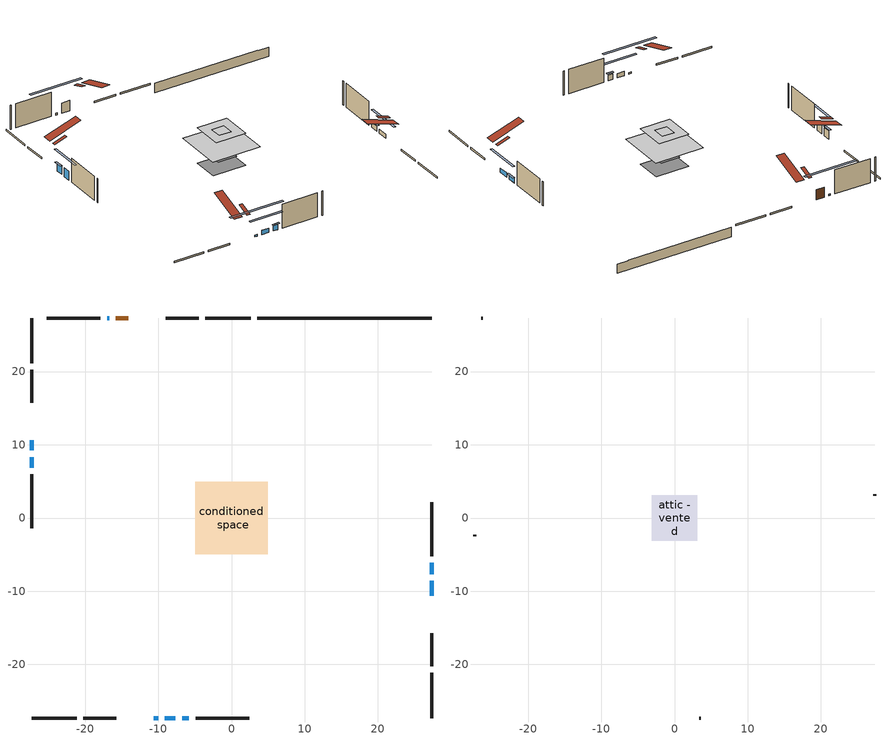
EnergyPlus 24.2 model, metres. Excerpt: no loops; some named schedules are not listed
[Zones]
conditioned space
 floor outside (Floor1 construction): -1.9,-1.9 -1.9,1.9 1.9,1.9 1.9,-1.9 z0.84
 floor adiabatic (AdiabaticFloorConstruction): -4.92,-4.92 -4.92,4.92 4.92,4.92 4.92,-4.92 z3.28
 floor foundation (Slab1 construction): -3.35,-2.59 -3.35,2.59 3.35,2.59 3.35,-2.59 z-1.09
 wall outside (RimJoist1 construction): 2.61,27.32 -3.56,27.32 / -27.32,-27.32 -21.14,-27.32 / -27.32,27.32 -27.32,21.14 / 27.32,-27.32 27.32,-21.14 z0.84:1.14
 wall outside (RimJoist2 construction): -4.49,27.32 -8.95,27.32 / -20.21,-27.32 -15.76,-27.32 / -27.32,20.21 -27.32,15.76 / 27.32,-20.21 27.32,-15.76 z0.84:1.14
 wall outside (AdiabaticWallConstruction 1): -14.12,27.32 -15.78,27.32 z0.84:2.87
 wall outside (AdiabaticWallConstruction): 27.32,-10.59 27.32,-8.58 z0.84:1.67; -27.32,10.59 -27.32,9.24 z0.84:2.51; -16.71,27.32 -17,27.32 / -10.59,-27.32 -10.02,-27.32 z0.84:1.2; -9.09,-27.32 -7.68,-27.32 z0.84:1.72; -27.32,8.32 -27.32,6.89 z0.84:2.62; 27.32,-7.66 27.32,-6.12 z0.84:1.8; -6.75,-27.32 -5.81,-27.32 z0.84:2.01
 wall outside (Wall1 construction): -17.92,27.32 -25.26,27.32 / -4.88,-27.32 2.46,-27.32 / -27.32,5.96 -27.32,-1.38 / 27.32,-5.19 27.32,2.14 z0.84:5.72
 wall foundation (FoundationWall1 construction): 3.54,27.32,-1.09 3.54,27.32,0.84 24.94,27.32,0.84 24.94,27.32,0.71 27.32,27.32,0.71 27.32,27.32,-1.09
 window (WindowConstruction): 27.32,-10.59 27.32,-8.58 z0.84:1.67
 window (WindowConstruction 5): -27.32,10.59 -27.32,9.25 z0.84:2.51
 window (WindowConstruction 6): -16.71,27.32 -16.99,27.32 z0.84:1.19
 window (WindowConstruction 7): -10.59,-27.32 -10.02,-27.32 z0.84:1.19
 window (WindowConstruction 1): -9.09,-27.32 -7.68,-27.32 z0.84:1.72
 window (WindowConstruction 2): -27.32,8.32 -27.32,6.89 z0.84:2.62
 window (WindowConstruction 3): 27.32,-7.65 27.32,-6.12 z0.84:1.79
 window (WindowConstruction 4): -6.75,-27.32 -5.81,-27.32 z0.84:2.01
 door (Door): -14.12,27.32 -15.78,27.32 z0.84:2.87
 ceiling adiabatic (AdiabaticFloorConstruction): 4.92,-4.92 4.92,4.92 -4.92,4.92 -4.92,-4.92 z3.28
 roof outside (Roof2 construction): -13.19,27.32,5.72 -13.19,24.78,6.56 -12.52,24.78,6.56 -12.52,27.32,5.72; -11.52,-27.32,5.72 -11.52,-24.78,6.56 -12.18,-24.78,6.56 -12.18,-27.32,5.72; -27.32,11.52,5.72 -24.78,11.52,6.56 -24.78,12.18,6.56 -27.32,12.18,5.72; 27.32,-11.52,5.72 24.78,-11.52,6.56 24.78,-12.18,6.56 27.32,-12.18,5.72
attic - vented
 floor to conditioned space (Floor2 construction Reversed): -1.24,-1.24 -1.24,1.24 1.24,1.24 1.24,-1.24 z5.72
 floor to conditioned space (Floor3 construction Reversed): -3.1,-3.1 -3.1,3.1 3.1,3.1 3.1,-3.1 z5.72
 wall outside (Wall3 construction): -26.19,27.32 -26.39,27.32 / 3.39,-27.32 3.58,-27.32 / -27.32,-2.3 -27.32,-2.5 / 27.32,3.07 27.32,3.27 z0.84:5.72
 roof outside (Roof1 construction): -11.59,27.32,5.72 -11.59,20.81,7.88 -9.88,20.81,7.88 -9.88,27.32,5.72; -13.11,-27.32,5.72 -13.11,-20.81,7.88 -14.83,-20.81,7.88 -14.83,-27.32,5.72; -27.32,13.11,5.72 -20.81,13.11,7.88 -20.81,14.83,7.88 -27.32,14.83,5.72; 27.32,-13.11,5.72 20.81,-13.11,7.88 20.81,-14.83,7.88 27.32,-14.83,5.72
shading: 27.32,-5.94 27.32,-13.23 27.73,-13.23 27.73,-5.94 z4.31; -27.32,9.04 -27.32,10.79 -27.73,10.79 -27.73,9.04 z2.71; -22.22,27.32 -11.48,27.32 -11.48,27.73 -22.22,27.73 z6.42; -4.79,-27.32 -15.82,-27.32 -15.82,-27.73 -4.79,-27.73 z6.42; -5.04,-27.32 -11.73,-27.32 -11.73,-27.73 -5.04,-27.73 z4.36; -27.32,4.25 -27.32,10.96 -27.73,10.96 -27.73,4.25 z5.26; 27.32,-5.92 27.32,-7.86 27.73,-7.86 27.73,-5.92 z2; -5.61,-27.32 -6.95,-27.32 -6.95,-27.73 -5.61,-27.73 z2.21
[Building]
Building 1: Terrain=Suburbs
[Site:Location]
Winnipeg Intl AP_MB: Latitude {deg}=49.91; Longitude {deg}=-97.24; Time Zone {hr}=-6; Elevation {m}=239; Keep Site Location Information=Yes
[Site:GroundTemperature:Shallow]
-2.46526, -5.11642, -5.32873, -4.07063, 0.979979, 6.00706, 10.3653, 13.1261, 13.3606, 11.1152, 6.8681, 1.99523
[Site:WaterMainsTemperature]
Calculation Method=Schedule; Temperature Schedule=mains temperature schedule
[Material] Roughness=Rough; Thermal Absorptance=0.9
Name | Thickness {m} | Conductivity {W/m-K} | Density {kg/m3} | Specific Heat {J/kg-K} | Solar Absorptance | Visible Absorptance
asphalt or fiberglass shingles | 0.00635 | 0.162714 | 1121.4 | 1465.45 | 0.84 | 0.84
ceiling stud and cavity | 0.1397 | 0.0891429 | 65.682 | 1177.47 | 0.7 | 0.7
ceiling stud and cavity 1 | 0.1397 | 0.0798161 | 65.682 | 1177.47 | 0.7 | 0.7
concrete 4.0 in. | 0.1016 | 1.803125 | 2242.8 | 837.4 | 0.7 | 0.7
concrete 8.0 in. | 0.2032 | 1.803125 | 2242.8 | 837.4 | 0.7 | 0.7
door material | 0.04445 | 0.053851 | 512.64 | 1214.23 | 0.7 | 0.7
exterior vertical ins | 0.0433751 | 0.029427 | 32.04 | 1214.23 | 0.7 | 0.7
floor covering | 0.0127 | 0.0433444 | 54.468 | 1339.84 | 0.6 | 0.6
floor rigid ins; wall rigid ins | 0.512978 | 0.029427 | 32.04 | 1214.23 | 0.7 | 0.7
floor stud and cavity | 0.1397 | 1.61265 | 92.3553 | 1139.71 | 0.7 | 0.7
floor stud and cavity 1 | 0.1397 | 1.75129 | 37.0049 | 1207.88 | 0.7 | 0.7
furniture material conditioned space 1 | 0.1524 | 0.115458 | 640.8 | 1214.23 | 0.6 | 0.6
gypsum board | 0.0127 | 0.160291 | 801 | 837.4 | 0.6 | 0.6
gypsum board 1 | 0.0127 | 0.160291 | 801 | 837.4 | 0.7 | 0.7
osb sheathing 0.5 in. | 0.0127 | 0.115458 | 512.64 | 1214.23 | 0.7 | 0.7
osb sheathing 0.75 in. | 0.01905 | 0.115458 | 512.64 | 1214.23 | 0.7 | 0.7
rim joist stud and cavity | 0.0508 | 0.177588 | 50.32683 | 1063.81 | 0.6 | 0.6
rim joist stud and cavity 1 | 0.0508 | 0.648972 | 50.32683 | 1063.81 | 0.6 | 0.6
roof stud and cavity | 0.2032 | 0.118751 | 78.34581 | 1123.46 | 0.7 | 0.7
wall stud and cavity | 0.1397 | 0.168807 | 139.0536 | 1170.24 | 0.7 | 0.7
wall stud and cavity 1 | 0.0889 | 6.1454 | 50.32683 | 1063.81 | 0.6 | 0.6
wall stud and cavity 2 | 0.0889 | 0.380278 | 52.3479 | 1209.89 | 0.7 | 0.7
wall stud and cavity 3 | 0.0889 | 0.391764 | 83.0341 | 1211.67 | 0.7 | 0.7
wood siding | 0.0254 | 0.102417 | 544.68 | 1172.36 | 0.4 | 0.4
wood siding 1 | 0.00254 | 0.102417 | 544.68 | 1172.36 | 0.4 | 0.4
wood siding 2; wood siding 3; wood siding 4 | 0.0254 | 0.102417 | 544.68 | 1172.36 | 0.7 | 0.7
[WindowMaterial:SimpleGlazingSystem]
Name | U-Factor {W/m2-K} | Solar Heat Gain Coefficient
WindowMaterial | 2.97584 | 0.61
WindowMaterial 1 | 2.96903 | 0.62
WindowMaterial 2 | 2.89748 | 0.69
WindowMaterial 3 | 2.95937 | 0.63
WindowMaterial 4 | 2.93666 | 0.65
WindowMaterial 5 | 2.90259 | 0.68
WindowMaterial 6 | 5.77339 | 0.53
[Construction]
AdiabaticFloorConstruction: floor stud and cavity 1, floor rigid ins, osb sheathing 0.75 in., floor covering
AdiabaticWallConstruction: wood siding 3, wall rigid ins, wall stud and cavity 2, gypsum board
AdiabaticWallConstruction 1: wood siding 4, wall rigid ins, wall stud and cavity 2, gypsum board
Door: door material
Floor1 construction: floor stud and cavity, osb sheathing 0.75 in., floor covering
Floor2 construction Reversed: gypsum board, ceiling stud and cavity
Floor3 construction Reversed: gypsum board, ceiling stud and cavity 1
FoundationWall1 construction: concrete 8.0 in., gypsum board 1
furniture construction conditioned space 1: furniture material conditioned space 1
PartitionWallConstruction: gypsum board, wall stud and cavity 3, gypsum board
RimJoist1 construction: wood siding 2, rim joist stud and cavity
RimJoist2 construction: wood siding 2, rim joist stud and cavity 1
Roof1 construction: asphalt or fiberglass shingles
Roof2 construction: asphalt or fiberglass shingles, osb sheathing 0.75 in., roof stud and cavity, gypsum board
Slab1 construction: concrete 4.0 in.
Wall1 construction: wood siding, osb sheathing 0.5 in., wall stud and cavity, gypsum board
Wall3 construction: wood siding 1, wall stud and cavity 1
WindowConstruction: WindowMaterial
WindowConstruction 1: WindowMaterial 1
WindowConstruction 2: WindowMaterial 2
WindowConstruction 3: WindowMaterial 3
WindowConstruction 4: WindowMaterial 4
WindowConstruction 5: WindowMaterial 5
WindowConstruction 6; WindowConstruction 7: WindowMaterial 6
[Zone] Multiplier=1; Part of Total Floor Area=Yes
Name | Volume {m3}
attic - vented | 15.693
conditioned space | 328.8
[Space]
Name | Zone | Volume {m3}
attic - vented 1 | attic - vented | 15.693
conditioned space 1 | conditioned space | 328.8
[ZoneInfiltration:EffectiveLeakageArea]
infil attic - vented 1: Zone or Space=attic - vented 1; Schedule=Always On Discrete; Effective Air Leakage Area {cm2}=1486.33; Stack Coefficient=0.000489882; Wind Coefficient=1.49543e-05
[ZoneMixing]
whole house fan mix: Zone or Space=attic - vented; Schedule=Always On Continuous; Design Flow Rate Calculation Method=Flow/Zone; Design Flow Rate {m3/s}=0; Source Zone or Space=conditioned space
[SurfaceProperty:ExposedFoundationPerimeter]
Slab1: Exposed Perimeter Calculation Method=TotalExposedPerimeter; Total Exposed Perimeter {m}=23.775
[InternalMass] Zone or ZoneList=conditioned space; Space or SpaceList=conditioned space 1
Name | Construction | Surface Area {m2}
furniture mass conditioned space 1 | furniture construction conditioned space 1 | 58.4162
partition wall mass | PartitionWallConstruction | 146.04
[Lights]
interior lighting: Zone or ZoneList or Space or SpaceList=conditioned space 1; Schedule=interior lighting schedule; Design Level Calculation Method=LightingLevel; Lighting Level {W}=343.2; Return Air Fraction=0; Fraction Radiant=0.6; Fraction Visible=0.2; Fraction Replaceable=1
[People]
occupants: Zone or ZoneList or Space or SpaceList=conditioned space 1; Number of People Schedule=occupants schedule; Number of People Calculation Method=People; Number of People=3; Fraction Radiant=0.314171; Sensible Heat Fraction=0.56303; Activity Level Schedule=occupants activity schedule; Carbon Dioxide Generation Rate {m3/s-W}=0; Enable ASHRAE 55 Comfort Warnings=No; Mean Radiant Temperature Calculation Type=EnclosureAveraged
[ElectricEquipment] Zone or ZoneList or Space or SpaceList=conditioned space 1; Design Level Calculation Method=EquipmentLevel
Name | Schedule | Design Level {W} | Fraction Latent | Fraction Radiant | Fraction Lost
clothes dryer | clothes dryer schedule | 140.772 | 0.015 | 0.081 | 0.85
clothes washer | clothes washer schedule | 32.1985 | 0.03 | 0.162 | 0.7
cooking range | cooking range schedule | 215.147 | 0.08 | 0.432 | 0.2
dishwasher | dishwasher schedule | 66.8632 | 0.3 | 0.18 | 0.4
fridge | fridge schedule | 72.9452 | 0 | 0.6 | 0
mech vent house fan | mech vent house fan schedule | 10 | 0 | 0 | 1
mech vent house fan cfis | mech vent house fan cfis schedule | 0 | 0 | 0 | 0
misc plug loads | misc plug loads schedule | 494.7 | 0.045 | 0.513 | 0.1
whole house fan | Always On Discrete | 0 | 0 | 0 | 1
[OtherEquipment] Zone or ZoneList or Space or SpaceList=conditioned space 1; Design Level Calculation Method=EquipmentLevel
Name | Fuel Type | Schedule | Design Level {W} | Fraction Latent | Fraction Radiant | Fraction Lost
clothes dryer 1 | Electricity | clothes dryer schedule | 0 | 0.015 | 0.081 | 0.85
cooking range 1 | Electricity | cooking range schedule | 0 | 0.08 | 0.432 | 0.2
general water use latent | None | general water use schedule | 62.594 | 1 | 0 | 0
general water use sensible | None | general water use schedule | -61.6891 | 0 | 0.6 | 0
mech vent house fan latent load | None | Always On Discrete | 0 | 1 | 0 | 0
mech vent house fan sensible load | None | Always On Discrete | 0 | 0 | 0 | 0
water heater energy adjustment1 | Electricity | Always On Discrete | 0.01 | 0 | 0 | 1
[ZoneInfiltration:DesignFlowRate] Zone or ZoneList or Space or SpaceList=conditioned space 1; Schedule=Always On Discrete; Design Flow Rate Calculation Method=Flow/Zone; Design Flow Rate {m3/s}=0
infil flow; natural vent flow; whole house fan flow
[AvailabilityManager:Scheduled]
furnace airloop Availability Manager: Schedule=Always On Discrete
[Foundation:Kiva]
Foundation Kiva 1: Initial Indoor Air Temperature {C}=21; Wall Height Above Grade {m}=0.839998; Wall Depth Below Slab {m}=0.2032; Custom Block Material Name 1=exterior vertical ins; Custom Block Depth 1 {m}=1.92999; Custom Block X Position 1 {m}=0.2159; Custom Block Z Position 1 {m}=0
[Foundation:Kiva:Settings]
Soil Conductivity {W/m-K}=0.849921; Soil Density {kg/m3}=1842.3; Soil Specific Heat {J/kg-K}=418.7; Ground Solar Absorptivity=0.9; Ground Thermal Absorptivity=0.9; Ground Surface Roughness {m}=0.03; Far-Field Width {m}=40; Deep-Ground Boundary Condition=ZeroFlux; Deep-Ground Depth {m}=40; Minimum Cell Dimension {m}=0.2; Maximum Cell Growth Coefficient=3; Simulation Timestep=Timestep
[Exterior:Lights]
exterior lighting: Schedule=exterior lighting schedule; Design Level {W}=75.6
[EnergyManagementSystem:GlobalVariable]
furnace_airloop_Fan_RTF
infil_program_Qfan
infil_program_Qinf
natural_vent_program_Qnv
natural_vent_program_Qwhf
[EnergyManagementSystem:Sensor]
Name | Output:Variable or Output:Meter Index Key | Output:Variable or Output:Meter
airflow_gain | infil flow | Infiltration Sensible Heat Gain Energy
airflow_gain_1 | natural vent flow | Infiltration Sensible Heat Gain Energy
airflow_gain_2 | whole house fan flow | Infiltration Sensible Heat Gain Energy
airflow_loss | infil flow | Infiltration Sensible Heat Loss Energy
airflow_loss_1 | natural vent flow | Infiltration Sensible Heat Loss Energy
airflow_loss_2 | whole house fan flow | Infiltration Sensible Heat Loss Energy
clg_load_cond |  | Cooling:EnergyTransfer:Zone:CONDITIONED SPACE
clg_sp_s; clg_sp_s_1 | cooling setpoint | Schedule Value
clothes_dryer_exhaust_0_sch_s | clothes dryer exhaust 0 schedule | Schedule Value
cool_season | cooling season schedule | Schedule Value
htg_load_cond |  | Heating:EnergyTransfer:Zone:CONDITIONED SPACE
htg_sp_s; htg_sp_s_1 | heating setpoint | Schedule Value
ig_ee_conv | clothes dryer | Electric Equipment Convective Heating Energy
ig_ee_conv_2 | cooking range | Electric Equipment Convective Heating Energy
ig_ee_conv_4 | fridge | Electric Equipment Convective Heating Energy
ig_ee_conv_5 | misc plug loads | Electric Equipment Convective Heating Energy
ig_ee_conv_6 | whole house fan | Electric Equipment Convective Heating Energy
ig_ee_rad | clothes dryer | Electric Equipment Radiant Heating Energy
ig_ee_rad_2 | cooking range | Electric Equipment Radiant Heating Energy
ig_ee_rad_4 | fridge | Electric Equipment Radiant Heating Energy
ig_ee_rad_5 | misc plug loads | Electric Equipment Radiant Heating Energy
ig_ee_rad_6 | whole house fan | Electric Equipment Radiant Heating Energy
ig_lgt_conv | interior lighting | Lights Convective Heating Energy
ig_lgt_rad | interior lighting | Lights Radiant Heating Energy
ig_lgt_vis | interior lighting | Lights Visible Radiation Heating Energy
ig_oe_conv | clothes dryer 1 | Other Equipment Convective Heating Energy
ig_oe_conv_1 | cooking range 1 | Other Equipment Convective Heating Energy
ig_oe_conv_2 | general water use latent | Other Equipment Convective Heating Energy
ig_oe_conv_3 | general water use sensible | Other Equipment Convective Heating Energy
ig_oe_conv_4 | water heater energy adjustment1 | Other Equipment Convective Heating Energy
ig_oe_rad | clothes dryer 1 | Other Equipment Radiant Heating Energy
ig_oe_rad_1 | cooking range 1 | Other Equipment Radiant Heating Energy
ig_oe_rad_2 | general water use latent | Other Equipment Radiant Heating Energy
ig_oe_rad_3 | general water use sensible | Other Equipment Radiant Heating Energy
ig_oe_rad_4 | water heater energy adjustment1 | Other Equipment Radiant Heating Energy
ig_ppl_conv | occupants | People Convective Heating Energy
ig_ppl_rad | occupants | People Radiant Heating Energy
im_conv | furniture mass conditioned space 1 | Surface Inside Face Convection Heat Gain Energy
im_conv_1 | partition wall mass | Surface Inside Face Convection Heat Gain Energy
im_ig | furniture mass conditioned space 1 | Surface Inside Face Internal Gains Radiation Heat Gain Energy
im_ig_1 | partition wall mass | Surface Inside Face Internal Gains Radiation Heat Gain Energy
im_lgt | furniture mass conditioned space 1 | Surface Inside Face Lights Radiation Heat Gain Energy
im_lgt_1 | partition wall mass | Surface Inside Face Lights Radiation Heat Gain Energy
im_sol | furniture mass conditioned space 1 | Surface Inside Face Solar Radiation Heat Gain Energy
im_sol_1 | partition wall mass | Surface Inside Face Solar Radiation Heat Gain Energy
im_surf | furniture mass conditioned space 1 | Surface Inside Face Net Surface Thermal Radiation Heat Gain Energy
im_surf_1 | partition wall mass | Surface Inside Face Net Surface Thermal Radiation Heat Gain Energy
mv_conv | mech vent house fan | Electric Equipment Convective Heating Energy
mv_conv_1 | mech vent house fan cfis | Electric Equipment Convective Heating Energy
mv_conv_2 | mech vent house fan latent load | Other Equipment Convective Heating Energy
mv_conv_3 | mech vent house fan sensible load | Other Equipment Convective Heating Energy
mv_rad | mech vent house fan | Electric Equipment Radiant Heating Energy
mv_rad_1 | mech vent house fan cfis | Electric Equipment Radiant Heating Energy
mv_rad_2 | mech vent house fan latent load | Other Equipment Radiant Heating Energy
mv_rad_3 | mech vent house fan sensible load | Other Equipment Radiant Heating Energy
natural_vent_s | natural vent schedule | Schedule Value
out_pb_s |  | Site Outdoor Air Barometric Pressure
out_wt_s |  | Site Outdoor Air Humidity Ratio
site_vw_s |  | Site Wind Speed
ss_back_out | Window1 | Surface Window Shortwave from Zone Back Out Window Heat Transfer Rate
ss_back_out_1 | Window10 | Surface Window Shortwave from Zone Back Out Window Heat Transfer Rate
ss_back_out_2 | Window11 | Surface Window Shortwave from Zone Back Out Window Heat Transfer Rate
ss_back_out_3 | Window12 | Surface Window Shortwave from Zone Back Out Window Heat Transfer Rate
ss_back_out_4 | Window4 | Surface Window Shortwave from Zone Back Out Window Heat Transfer Rate
ss_back_out_5 | Window6 | Surface Window Shortwave from Zone Back Out Window Heat Transfer Rate
ss_back_out_6 | Window7 | Surface Window Shortwave from Zone Back Out Window Heat Transfer Rate
ss_back_out_7 | Window9 | Surface Window Shortwave from Zone Back Out Window Heat Transfer Rate
ss_conv | Door1 | Surface Inside Face Convection Heat Gain Energy
ss_conv_1 | Window1 | Surface Inside Face Convection Heat Gain Energy
ss_conv_2 | Window10 | Surface Inside Face Convection Heat Gain Energy
ss_conv_3 | Window11 | Surface Inside Face Convection Heat Gain Energy
ss_conv_4 | Window12 | Surface Inside Face Convection Heat Gain Energy
ss_conv_5 | Window4 | Surface Inside Face Convection Heat Gain Energy
ss_conv_6 | Window6 | Surface Inside Face Convection Heat Gain Energy
ss_conv_7 | Window7 | Surface Inside Face Convection Heat Gain Energy
ss_conv_8 | Window9 | Surface Inside Face Convection Heat Gain Energy
ss_ig | Door1 | Surface Inside Face Internal Gains Radiation Heat Gain Energy
ss_ig_1 | Window1 | Surface Inside Face Internal Gains Radiation Heat Gain Energy
ss_ig_2 | Window10 | Surface Inside Face Internal Gains Radiation Heat Gain Energy
ss_ig_3 | Window11 | Surface Inside Face Internal Gains Radiation Heat Gain Energy
ss_ig_4 | Window12 | Surface Inside Face Internal Gains Radiation Heat Gain Energy
ss_ig_5 | Window4 | Surface Inside Face Internal Gains Radiation Heat Gain Energy
ss_ig_6 | Window6 | Surface Inside Face Internal Gains Radiation Heat Gain Energy
ss_ig_7 | Window7 | Surface Inside Face Internal Gains Radiation Heat Gain Energy
ss_ig_8 | Window9 | Surface Inside Face Internal Gains Radiation Heat Gain Energy
ss_lgt | Door1 | Surface Inside Face Lights Radiation Heat Gain Energy
ss_sol | Door1 | Surface Inside Face Solar Radiation Heat Gain Energy
ss_surf | Door1 | Surface Inside Face Net Surface Thermal Radiation Heat Gain Energy
ss_surf_1 | Window1 | Surface Inside Face Net Surface Thermal Radiation Heat Gain Energy
ss_surf_2 | Window10 | Surface Inside Face Net Surface Thermal Radiation Heat Gain Energy
ss_surf_3 | Window11 | Surface Inside Face Net Surface Thermal Radiation Heat Gain Energy
ss_surf_4 | Window12 | Surface Inside Face Net Surface Thermal Radiation Heat Gain Energy
ss_surf_5 | Window4 | Surface Inside Face Net Surface Thermal Radiation Heat Gain Energy
ss_surf_6 | Window6 | Surface Inside Face Net Surface Thermal Radiation Heat Gain Energy
ss_surf_7 | Window7 | Surface Inside Face Net Surface Thermal Radiation Heat Gain Energy
ss_surf_8 | Window9 | Surface Inside Face Net Surface Thermal Radiation Heat Gain Energy
ss_trans_in | Window1 | Surface Window Transmitted Solar Radiation Rate
ss_trans_in_1 | Window10 | Surface Window Transmitted Solar Radiation Rate
ss_trans_in_2 | Window11 | Surface Window Transmitted Solar Radiation Rate
ss_trans_in_3 | Window12 | Surface Window Transmitted Solar Radiation Rate
ss_trans_in_4 | Window4 | Surface Window Transmitted Solar Radiation Rate
ss_trans_in_5 | Window6 | Surface Window Transmitted Solar Radiation Rate
ss_trans_in_6 | Window7 | Surface Window Transmitted Solar Radiation Rate
ss_trans_in_7 | Window9 | Surface Window Transmitted Solar Radiation Rate
ss_trans_out | Window1 | Surface Inside Face Initial Transmitted Diffuse Transmitted Out Window Solar Radiation Rate
ss_trans_out_1 | Window10 | Surface Inside Face Initial Transmitted Diffuse Transmitted Out Window Solar Radiation Rate
ss_trans_out_2 | Window11 | Surface Inside Face Initial Transmitted Diffuse Transmitted Out Window Solar Radiation Rate
ss_trans_out_3 | Window12 | Surface Inside Face Initial Transmitted Diffuse Transmitted Out Window Solar Radiation Rate
ss_trans_out_4 | Window4 | Surface Inside Face Initial Transmitted Diffuse Transmitted Out Window Solar Radiation Rate
ss_trans_out_5 | Window6 | Surface Inside Face Initial Transmitted Diffuse Transmitted Out Window Solar Radiation Rate
ss_trans_out_6 | Window7 | Surface Inside Face Initial Transmitted Diffuse Transmitted Out Window Solar Radiation Rate
ss_trans_out_7 | Window9 | Surface Inside Face Initial Transmitted Diffuse Transmitted Out Window Solar Radiation Rate
s_conv | Floor1 | Surface Inside Face Convection Heat Gain Energy
s_conv_1 | Floor2 | Surface Inside Face Convection Heat Gain Energy
s_conv_10 | RimJoist2:0 | Surface Inside Face Convection Heat Gain Energy
s_conv_11 | RimJoist2:180 | Surface Inside Face Convection Heat Gain Energy
s_conv_12 | RimJoist2:270 | Surface Inside Face Convection Heat Gain Energy
s_conv_13 | RimJoist2:90 | Surface Inside Face Convection Heat Gain Energy
s_conv_14 | Roof2:0 | Surface Inside Face Convection Heat Gain Energy
s_conv_15 | Roof2:180 | Surface Inside Face Convection Heat Gain Energy
s_conv_16 | Roof2:270 | Surface Inside Face Convection Heat Gain Energy
s_conv_17 | Roof2:90 | Surface Inside Face Convection Heat Gain Energy
s_conv_18 | Slab1 | Surface Inside Face Convection Heat Gain Energy
s_conv_19 | Wall1:0 | Surface Inside Face Convection Heat Gain Energy
s_conv_2 | Floor3 | Surface Inside Face Convection Heat Gain Energy
s_conv_20 | Wall1:180 | Surface Inside Face Convection Heat Gain Energy
s_conv_21 | Wall1:270 | Surface Inside Face Convection Heat Gain Energy
s_conv_22 | Wall1:90 | Surface Inside Face Convection Heat Gain Energy
s_conv_3 | FoundationWall1 | Surface Inside Face Convection Heat Gain Energy
s_conv_4 | inferred conditioned ceiling | Surface Inside Face Convection Heat Gain Energy
s_conv_5 | inferred conditioned floor | Surface Inside Face Convection Heat Gain Energy
s_conv_6 | RimJoist1:0 | Surface Inside Face Convection Heat Gain Energy
s_conv_7 | RimJoist1:180 | Surface Inside Face Convection Heat Gain Energy
s_conv_8 | RimJoist1:270 | Surface Inside Face Convection Heat Gain Energy
s_conv_9 | RimJoist1:90 | Surface Inside Face Convection Heat Gain Energy
s_ig | Floor1 | Surface Inside Face Internal Gains Radiation Heat Gain Energy
s_ig_1 | Floor2 | Surface Inside Face Internal Gains Radiation Heat Gain Energy
s_ig_10 | RimJoist2:0 | Surface Inside Face Internal Gains Radiation Heat Gain Energy
s_ig_11 | RimJoist2:180 | Surface Inside Face Internal Gains Radiation Heat Gain Energy
s_ig_12 | RimJoist2:270 | Surface Inside Face Internal Gains Radiation Heat Gain Energy
s_ig_13 | RimJoist2:90 | Surface Inside Face Internal Gains Radiation Heat Gain Energy
s_ig_14 | Roof2:0 | Surface Inside Face Internal Gains Radiation Heat Gain Energy
s_ig_15 | Roof2:180 | Surface Inside Face Internal Gains Radiation Heat Gain Energy
s_ig_16 | Roof2:270 | Surface Inside Face Internal Gains Radiation Heat Gain Energy
s_ig_17 | Roof2:90 | Surface Inside Face Internal Gains Radiation Heat Gain Energy
s_ig_18 | Slab1 | Surface Inside Face Internal Gains Radiation Heat Gain Energy
s_ig_19 | Wall1:0 | Surface Inside Face Internal Gains Radiation Heat Gain Energy
s_ig_2 | Floor3 | Surface Inside Face Internal Gains Radiation Heat Gain Energy
s_ig_20 | Wall1:180 | Surface Inside Face Internal Gains Radiation Heat Gain Energy
s_ig_21 | Wall1:270 | Surface Inside Face Internal Gains Radiation Heat Gain Energy
